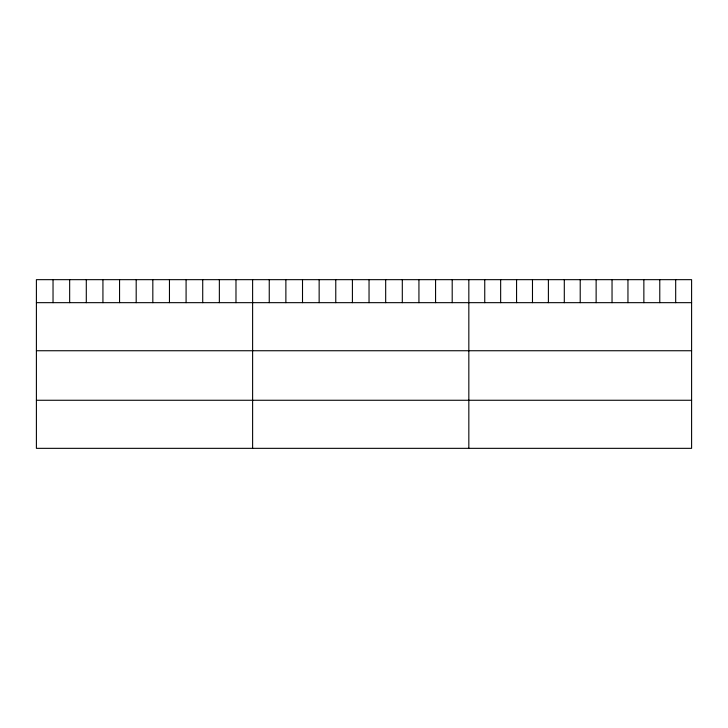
<?xml version="1.0" encoding="UTF-8"?>
<svg xmlns="http://www.w3.org/2000/svg" width="728" height="728" viewBox="0 0 728 728"><rect width="100%" height="100%" fill="white"/><g stroke="black" fill="none" stroke-linecap="round" stroke-linejoin="round"><path stroke-width="1.09" d="M691.6 302.666L691.6 448.339L36.4 448.339L36.4 279.661L691.6 279.661L691.6 302.666L36.4 302.666M36.4 350.741L691.6 350.741M36.4 400.264L691.6 400.264M675.684 279.661L675.684 302.666M659.777 279.661L659.777 302.666M643.861 279.661L643.861 302.666M627.955 279.661L627.955 302.666M612.039 279.661L612.039 302.666M596.132 279.661L596.132 302.666M580.216 279.661L580.216 302.666M564.3 279.661L564.3 302.666M548.393 279.661L548.393 302.666M532.477 279.661L532.477 302.666M516.571 279.661L516.571 302.666M500.655 279.661L500.655 302.666M484.748 279.661L484.748 302.666M468.832 279.661L468.832 448.339M452.197 279.661L452.197 302.666M435.572 279.661L435.572 302.666M418.937 279.661L418.937 302.666M402.302 279.661L402.302 302.666M385.676 279.661L385.676 302.666M369.041 279.661L369.041 302.666M352.407 279.661L352.407 302.666M335.772 279.661L335.772 302.666M319.146 279.661L319.146 302.666M302.511 279.661L302.511 302.666M285.876 279.661L285.876 302.666M269.251 279.661L269.251 302.666M252.616 279.661L252.616 448.339M235.981 279.661L235.981 302.666M219.356 279.661L219.356 302.666M202.721 279.661L202.721 302.666M186.086 279.661L186.086 302.666M169.46 279.661L169.46 302.666M152.825 279.661L152.825 302.666M136.191 279.661L136.191 302.666M119.556 279.661L119.556 302.666M102.93 279.661L102.93 302.666M86.295 279.661L86.295 302.666M69.66 279.661L69.66 302.666M53.035 279.661L53.035 302.666"/></g></svg>
